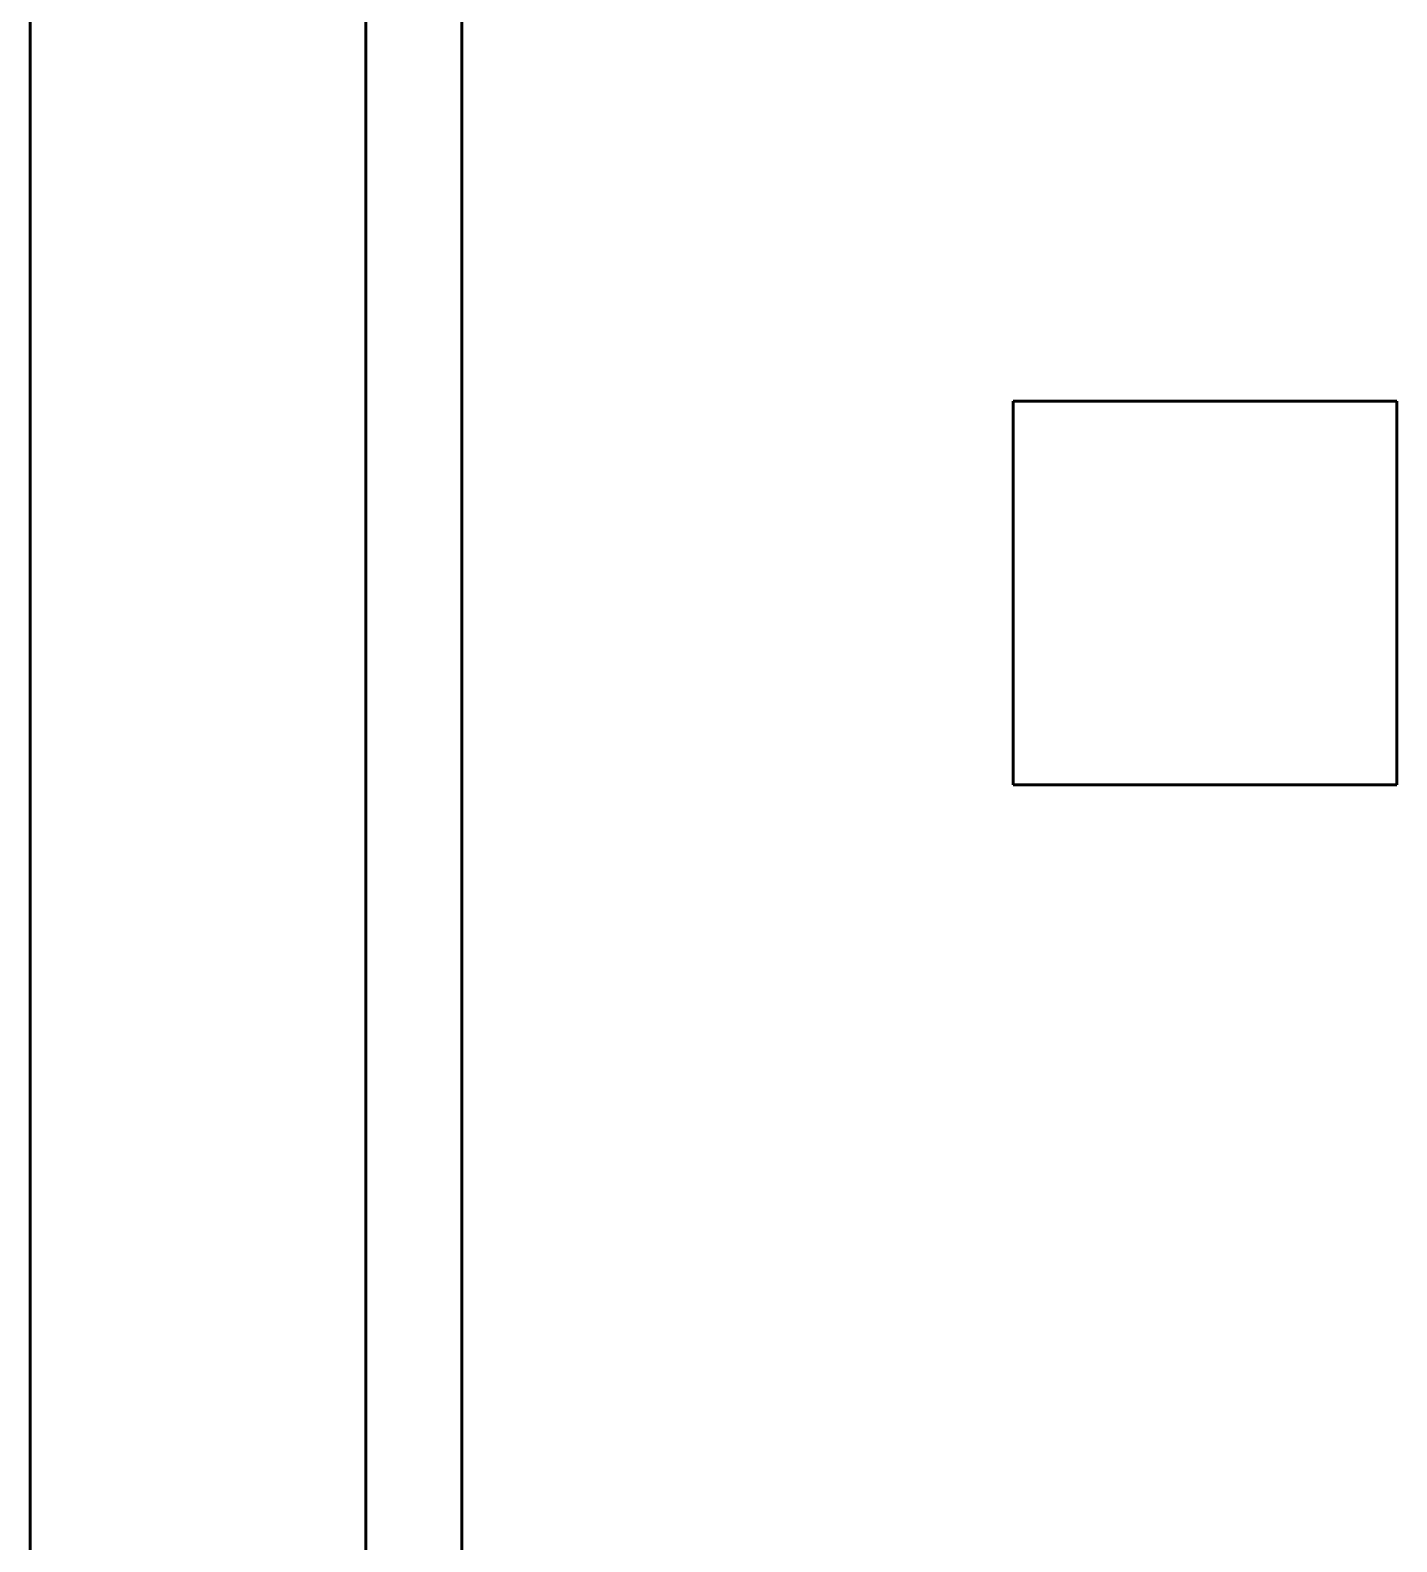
# Model space of a CAD drawing. Extents: x 0 to 297, y 0 to 292.
# Drawn here: x 87.34 to 94.46, y 70.66 to 78.54 of the extents above; entities that cross this region are included whole.
import ezdxf

# ---------------------------------------------------------------- set-up
doc = ezdxf.new("R2010")
doc.units = 0
doc.header["$MEASUREMENT"] = 0
doc.linetypes.add('K5LT_BASIC', pattern=[0])
doc.layers.add('Системный слой', color=7, linetype='Continuous')

# ---------------------------------------------------------------- blocks, each defined once
blk = doc.blocks.new('*U')
at = {"layer": 'Системный слой', "linetype": 'K5LT_BASIC', "lineweight": 60}
for p, q in [((94.4597, 76.6075), (92.4597, 76.6075)), ((92.4597, 76.6075), (92.4597, 74.6075)), ((94.4597, 74.6075), (94.4597, 76.6075)), ((92.4597, 74.6075), (94.4597, 74.6075))]:
    blk.add_line(p, q, dxfattribs=at)

msp = doc.modelspace()

# ---------------------------------------------------------------- linework, layer by layer
at = {"layer": 'Системный слой', "linetype": 'K5LT_BASIC', "lineweight": 60}
for p, q in [((87.3381, 62.7854), (87.3381, 110.2856)), ((89.0876, 65.2856), (89.0871, 107.7855)), ((89.5875, 93.7855), (89.5876, 78.2853)), ((89.0876, 65.2856), (89.0876, 85.2856)), ((89.5876, 65.2853), (89.5876, 85.2856)), ((89.5876, 65.2853), (89.5876, 85.2856)), ((89.0876, 78.2853), (89.0876, 65.2856)), ((89.5876, 65.2853), (89.5876, 78.2853))]:
    msp.add_line(p, q, dxfattribs=at)

# ---------------------------------------------------------------- block references
at = {"layer": 'Системный слой'}
msp.add_blockref('*U', (0, 0), dxfattribs=at)
msp.add_blockref('*U', (0, 0), dxfattribs=at)
msp.add_blockref('*U', (0, 0), dxfattribs=at)
msp.add_blockref('*U', (0, 0), dxfattribs=at)
msp.add_blockref('*U', (0, 0), dxfattribs=at)
msp.add_blockref('*U', (0, 0), dxfattribs=at)
msp.add_blockref('*U', (0, 0), dxfattribs=at)
msp.add_blockref('*U', (0, 0), dxfattribs=at)
msp.add_blockref('*U', (0, 0), dxfattribs=at)
msp.add_blockref('*U', (0, 0), dxfattribs=at)
msp.add_blockref('*U', (0, 0), dxfattribs=at)
msp.add_blockref('*U', (0, 0), dxfattribs=at)
msp.add_blockref('*U', (0, 0), dxfattribs=at)
msp.add_blockref('*U', (0, 0), dxfattribs=at)
msp.add_blockref('*U', (0, 0), dxfattribs=at)
msp.add_blockref('*U', (0, 0), dxfattribs=at)
msp.add_blockref('*U', (0, 0), dxfattribs=at)
msp.add_blockref('*U', (0, 0), dxfattribs=at)
msp.add_blockref('*U', (0, 0), dxfattribs=at)
msp.add_blockref('*U', (0, 0), dxfattribs=at)
msp.add_blockref('*U', (0, 0), dxfattribs=at)
msp.add_blockref('*U', (0, 0), dxfattribs=at)
msp.add_blockref('*U', (0, 0), dxfattribs=at)
msp.add_blockref('*U', (0, 0), dxfattribs=at)
msp.add_blockref('*U', (0, 0), dxfattribs=at)
msp.add_blockref('*U', (0, 0), dxfattribs=at)
msp.add_blockref('*U', (0, 0), dxfattribs=at)
msp.add_blockref('*U', (0, 0), dxfattribs=at)
msp.add_blockref('*U', (0, 0), dxfattribs=at)
msp.add_blockref('*U', (0, 0), dxfattribs=at)
msp.add_blockref('*U', (0, 0), dxfattribs=at)
msp.add_blockref('*U', (0, 0), dxfattribs=at)
msp.add_blockref('*U', (0, 0), dxfattribs=at)
msp.add_blockref('*U', (0, 0), dxfattribs=at)
msp.add_blockref('*U', (0, 0), dxfattribs=at)
msp.add_blockref('*U', (0, 0), dxfattribs=at)
msp.add_blockref('*U', (0, 0), dxfattribs=at)
msp.add_blockref('*U', (0, 0), dxfattribs=at)
msp.add_blockref('*U', (0, 0), dxfattribs=at)
msp.add_blockref('*U', (0, 0), dxfattribs=at)
msp.add_blockref('*U', (0, 0), dxfattribs=at)
msp.add_blockref('*U', (0, 0), dxfattribs=at)
msp.add_blockref('*U', (0, 0), dxfattribs=at)
msp.add_blockref('*U', (0, 0), dxfattribs=at)
msp.add_blockref('*U', (0, 0), dxfattribs=at)
msp.add_blockref('*U', (0, 0), dxfattribs=at)
msp.add_blockref('*U', (0, 0), dxfattribs=at)
msp.add_blockref('*U', (0, 0), dxfattribs=at)
msp.add_blockref('*U', (0, 0), dxfattribs=at)
msp.add_blockref('*U', (0, 0), dxfattribs=at)
msp.add_blockref('*U', (0, 0), dxfattribs=at)
msp.add_blockref('*U', (0, 0), dxfattribs=at)
msp.add_blockref('*U', (0, 0), dxfattribs=at)
msp.add_blockref('*U', (0, 0), dxfattribs=at)
msp.add_blockref('*U', (0, 0), dxfattribs=at)
msp.add_blockref('*U', (0, 0), dxfattribs=at)
msp.add_blockref('*U', (0, 0), dxfattribs=at)
msp.add_blockref('*U', (0, 0), dxfattribs=at)
msp.add_blockref('*U', (0, 0), dxfattribs=at)
msp.add_blockref('*U', (0, 0), dxfattribs=at)
msp.add_blockref('*U', (0, 0), dxfattribs=at)
msp.add_blockref('*U', (0, 0), dxfattribs=at)
msp.add_blockref('*U', (0, 0), dxfattribs=at)
msp.add_blockref('*U', (0, 0), dxfattribs=at)
msp.add_blockref('*U', (0, 0), dxfattribs=at)
msp.add_blockref('*U', (0, 0), dxfattribs=at)
msp.add_blockref('*U', (0, 0), dxfattribs=at)
msp.add_blockref('*U', (0, 0), dxfattribs=at)
msp.add_blockref('*U', (0, 0), dxfattribs=at)
msp.add_blockref('*U', (0, 0), dxfattribs=at)
msp.add_blockref('*U', (0, 0), dxfattribs=at)
msp.add_blockref('*U', (0, 0), dxfattribs=at)
msp.add_blockref('*U', (0, 0), dxfattribs=at)
msp.add_blockref('*U', (0, 0), dxfattribs=at)
msp.add_blockref('*U', (0, 0), dxfattribs=at)
msp.add_blockref('*U', (0, 0), dxfattribs=at)
msp.add_blockref('*U', (0, 0), dxfattribs=at)
msp.add_blockref('*U', (0, 0), dxfattribs=at)
msp.add_blockref('*U', (0, 0), dxfattribs=at)
msp.add_blockref('*U', (0, 0), dxfattribs=at)
msp.add_blockref('*U', (0, 0), dxfattribs=at)
msp.add_blockref('*U', (0, 0), dxfattribs=at)
msp.add_blockref('*U', (0, 0), dxfattribs=at)
msp.add_blockref('*U', (0, 0), dxfattribs=at)
msp.add_blockref('*U', (0, 0), dxfattribs=at)
msp.add_blockref('*U', (0, 0), dxfattribs=at)
msp.add_blockref('*U', (0, 0), dxfattribs=at)
msp.add_blockref('*U', (0, 0), dxfattribs=at)
msp.add_blockref('*U', (0, 0), dxfattribs=at)
msp.add_blockref('*U', (0, 0), dxfattribs=at)
msp.add_blockref('*U', (0, 0), dxfattribs=at)
msp.add_blockref('*U', (0, 0), dxfattribs=at)
msp.add_blockref('*U', (0, 0), dxfattribs=at)
msp.add_blockref('*U', (0, 0), dxfattribs=at)
msp.add_blockref('*U', (0, 0), dxfattribs=at)
msp.add_blockref('*U', (0, 0), dxfattribs=at)
msp.add_blockref('*U', (0, 0), dxfattribs=at)
msp.add_blockref('*U', (0, 0), dxfattribs=at)
msp.add_blockref('*U', (0, 0), dxfattribs=at)
msp.add_blockref('*U', (0, 0), dxfattribs=at)
msp.add_blockref('*U', (0, 0), dxfattribs=at)
msp.add_blockref('*U', (0, 0), dxfattribs=at)
msp.add_blockref('*U', (0, 0), dxfattribs=at)
msp.add_blockref('*U', (0, 0), dxfattribs=at)
msp.add_blockref('*U', (0, 0), dxfattribs=at)
msp.add_blockref('*U', (0, 0), dxfattribs=at)
msp.add_blockref('*U', (0, 0), dxfattribs=at)
msp.add_blockref('*U', (0, 0), dxfattribs=at)
msp.add_blockref('*U', (0, 0), dxfattribs=at)
msp.add_blockref('*U', (0, 0), dxfattribs=at)
msp.add_blockref('*U', (0, 0), dxfattribs=at)
msp.add_blockref('*U', (0, 0), dxfattribs=at)
msp.add_blockref('*U', (0, 0), dxfattribs=at)
msp.add_blockref('*U', (0, 0), dxfattribs=at)
msp.add_blockref('*U', (0, 0), dxfattribs=at)
msp.add_blockref('*U', (0, 0), dxfattribs=at)
msp.add_blockref('*U', (0, 0), dxfattribs=at)
msp.add_blockref('*U', (0, 0), dxfattribs=at)
msp.add_blockref('*U', (0, 0), dxfattribs=at)
msp.add_blockref('*U', (0, 0), dxfattribs=at)
msp.add_blockref('*U', (0, 0), dxfattribs=at)
msp.add_blockref('*U', (0, 0), dxfattribs=at)
msp.add_blockref('*U', (0, 0), dxfattribs=at)
msp.add_blockref('*U', (0, 0), dxfattribs=at)
msp.add_blockref('*U', (0, 0), dxfattribs=at)
msp.add_blockref('*U', (0, 0), dxfattribs=at)
msp.add_blockref('*U', (0, 0), dxfattribs=at)
msp.add_blockref('*U', (0, 0), dxfattribs=at)
msp.add_blockref('*U', (0, 0), dxfattribs=at)
msp.add_blockref('*U', (0, 0), dxfattribs=at)
msp.add_blockref('*U', (0, 0), dxfattribs=at)
msp.add_blockref('*U', (0, 0), dxfattribs=at)
msp.add_blockref('*U', (0, 0), dxfattribs=at)
msp.add_blockref('*U', (0, 0), dxfattribs=at)
msp.add_blockref('*U', (0, 0), dxfattribs=at)
msp.add_blockref('*U', (0, 0), dxfattribs=at)
msp.add_blockref('*U', (0, 0), dxfattribs=at)
msp.add_blockref('*U', (0, 0), dxfattribs=at)
msp.add_blockref('*U', (0, 0), dxfattribs=at)
msp.add_blockref('*U', (0, 0), dxfattribs=at)
msp.add_blockref('*U', (0, 0), dxfattribs=at)
msp.add_blockref('*U', (0, 0), dxfattribs=at)
msp.add_blockref('*U', (0, 0), dxfattribs=at)
msp.add_blockref('*U', (0, 0), dxfattribs=at)
msp.add_blockref('*U', (0, 0), dxfattribs=at)
msp.add_blockref('*U', (0, 0), dxfattribs=at)
msp.add_blockref('*U', (0, 0), dxfattribs=at)
msp.add_blockref('*U', (0, 0), dxfattribs=at)
msp.add_blockref('*U', (0, 0), dxfattribs=at)
msp.add_blockref('*U', (0, 0), dxfattribs=at)
msp.add_blockref('*U', (0, 0), dxfattribs=at)
msp.add_blockref('*U', (0, 0), dxfattribs=at)
msp.add_blockref('*U', (0, 0), dxfattribs=at)
msp.add_blockref('*U', (0, 0), dxfattribs=at)
msp.add_blockref('*U', (0, 0), dxfattribs=at)
msp.add_blockref('*U', (0, 0), dxfattribs=at)
msp.add_blockref('*U', (0, 0), dxfattribs=at)
msp.add_blockref('*U', (0, 0), dxfattribs=at)
msp.add_blockref('*U', (0, 0), dxfattribs=at)
msp.add_blockref('*U', (0, 0), dxfattribs=at)
msp.add_blockref('*U', (0, 0), dxfattribs=at)
msp.add_blockref('*U', (0, 0), dxfattribs=at)
msp.add_blockref('*U', (0, 0), dxfattribs=at)
msp.add_blockref('*U', (0, 0), dxfattribs=at)
msp.add_blockref('*U', (0, 0), dxfattribs=at)
msp.add_blockref('*U', (0, 0), dxfattribs=at)
msp.add_blockref('*U', (0, 0), dxfattribs=at)
msp.add_blockref('*U', (0, 0), dxfattribs=at)
msp.add_blockref('*U', (0, 0), dxfattribs=at)
msp.add_blockref('*U', (0, 0), dxfattribs=at)
msp.add_blockref('*U', (0, 0), dxfattribs=at)
msp.add_blockref('*U', (0, 0), dxfattribs=at)
msp.add_blockref('*U', (0, 0), dxfattribs=at)
msp.add_blockref('*U', (0, 0), dxfattribs=at)
msp.add_blockref('*U', (0, 0), dxfattribs=at)
msp.add_blockref('*U', (0, 0), dxfattribs=at)
msp.add_blockref('*U', (0, 0), dxfattribs=at)
msp.add_blockref('*U', (0, 0), dxfattribs=at)
msp.add_blockref('*U', (0, 0), dxfattribs=at)
msp.add_blockref('*U', (0, 0), dxfattribs=at)
msp.add_blockref('*U', (0, 0), dxfattribs=at)
msp.add_blockref('*U', (0, 0), dxfattribs=at)
msp.add_blockref('*U', (0, 0), dxfattribs=at)
msp.add_blockref('*U', (0, 0), dxfattribs=at)
msp.add_blockref('*U', (0, 0), dxfattribs=at)
msp.add_blockref('*U', (0, 0), dxfattribs=at)
msp.add_blockref('*U', (0, 0), dxfattribs=at)
msp.add_blockref('*U', (0, 0), dxfattribs=at)
msp.add_blockref('*U', (0, 0), dxfattribs=at)
msp.add_blockref('*U', (0, 0), dxfattribs=at)
msp.add_blockref('*U', (0, 0), dxfattribs=at)
msp.add_blockref('*U', (0, 0), dxfattribs=at)
msp.add_blockref('*U', (0, 0), dxfattribs=at)
msp.add_blockref('*U', (0, 0), dxfattribs=at)
msp.add_blockref('*U', (0, 0), dxfattribs=at)
msp.add_blockref('*U', (0, 0), dxfattribs=at)
msp.add_blockref('*U', (0, 0), dxfattribs=at)
msp.add_blockref('*U', (0, 0), dxfattribs=at)
msp.add_blockref('*U', (0, 0), dxfattribs=at)
msp.add_blockref('*U', (0, 0), dxfattribs=at)
msp.add_blockref('*U', (0, 0), dxfattribs=at)
msp.add_blockref('*U', (0, 0), dxfattribs=at)
msp.add_blockref('*U', (0, 0), dxfattribs=at)
msp.add_blockref('*U', (0, 0), dxfattribs=at)
msp.add_blockref('*U', (0, 0), dxfattribs=at)
msp.add_blockref('*U', (0, 0), dxfattribs=at)
msp.add_blockref('*U', (0, 0), dxfattribs=at)
msp.add_blockref('*U', (0, 0), dxfattribs=at)
msp.add_blockref('*U', (0, 0), dxfattribs=at)
msp.add_blockref('*U', (0, 0), dxfattribs=at)
msp.add_blockref('*U', (0, 0), dxfattribs=at)
msp.add_blockref('*U', (0, 0), dxfattribs=at)
msp.add_blockref('*U', (0, 0), dxfattribs=at)
msp.add_blockref('*U', (0, 0), dxfattribs=at)
msp.add_blockref('*U', (0, 0), dxfattribs=at)
msp.add_blockref('*U', (0, 0), dxfattribs=at)
msp.add_blockref('*U', (0, 0), dxfattribs=at)
msp.add_blockref('*U', (0, 0), dxfattribs=at)
msp.add_blockref('*U', (0, 0), dxfattribs=at)
msp.add_blockref('*U', (0, 0), dxfattribs=at)
msp.add_blockref('*U', (0, 0), dxfattribs=at)
msp.add_blockref('*U', (0, 0), dxfattribs=at)
msp.add_blockref('*U', (0, 0), dxfattribs=at)
msp.add_blockref('*U', (0, 0), dxfattribs=at)
msp.add_blockref('*U', (0, 0), dxfattribs=at)
msp.add_blockref('*U', (0, 0), dxfattribs=at)
msp.add_blockref('*U', (0, 0), dxfattribs=at)
msp.add_blockref('*U', (0, 0), dxfattribs=at)
msp.add_blockref('*U', (0, 0), dxfattribs=at)
msp.add_blockref('*U', (0, 0), dxfattribs=at)
msp.add_blockref('*U', (0, 0), dxfattribs=at)
msp.add_blockref('*U', (0, 0), dxfattribs=at)
msp.add_blockref('*U', (0, 0), dxfattribs=at)
msp.add_blockref('*U', (0, 0), dxfattribs=at)
msp.add_blockref('*U', (0, 0), dxfattribs=at)
msp.add_blockref('*U', (0, 0), dxfattribs=at)
msp.add_blockref('*U', (0, 0), dxfattribs=at)
msp.add_blockref('*U', (0, 0), dxfattribs=at)
msp.add_blockref('*U', (0, 0), dxfattribs=at)
msp.add_blockref('*U', (0, 0), dxfattribs=at)
msp.add_blockref('*U', (0, 0), dxfattribs=at)
msp.add_blockref('*U', (0, 0), dxfattribs=at)
msp.add_blockref('*U', (0, 0), dxfattribs=at)
msp.add_blockref('*U', (0, 0), dxfattribs=at)
msp.add_blockref('*U', (0, 0), dxfattribs=at)
msp.add_blockref('*U', (0, 0), dxfattribs=at)
msp.add_blockref('*U', (0, 0), dxfattribs=at)
msp.add_blockref('*U', (0, 0), dxfattribs=at)
msp.add_blockref('*U', (0, 0), dxfattribs=at)
msp.add_blockref('*U', (0, 0), dxfattribs=at)
msp.add_blockref('*U', (0, 0), dxfattribs=at)
msp.add_blockref('*U', (0, 0), dxfattribs=at)
msp.add_blockref('*U', (0, 0), dxfattribs=at)
msp.add_blockref('*U', (0, 0), dxfattribs=at)
msp.add_blockref('*U', (0, 0), dxfattribs=at)
msp.add_blockref('*U', (0, 0), dxfattribs=at)
msp.add_blockref('*U', (0, 0), dxfattribs=at)
msp.add_blockref('*U', (0, 0), dxfattribs=at)
msp.add_blockref('*U', (0, 0), dxfattribs=at)
msp.add_blockref('*U', (0, 0), dxfattribs=at)
msp.add_blockref('*U', (0, 0), dxfattribs=at)
msp.add_blockref('*U', (0, 0), dxfattribs=at)
msp.add_blockref('*U', (0, 0), dxfattribs=at)
msp.add_blockref('*U', (0, 0), dxfattribs=at)
msp.add_blockref('*U', (0, 0), dxfattribs=at)
msp.add_blockref('*U', (0, 0), dxfattribs=at)
msp.add_blockref('*U', (0, 0), dxfattribs=at)
msp.add_blockref('*U', (0, 0), dxfattribs=at)
msp.add_blockref('*U', (0, 0), dxfattribs=at)
msp.add_blockref('*U', (0, 0), dxfattribs=at)
msp.add_blockref('*U', (0, 0), dxfattribs=at)
msp.add_blockref('*U', (0, 0), dxfattribs=at)
msp.add_blockref('*U', (0, 0), dxfattribs=at)
msp.add_blockref('*U', (0, 0), dxfattribs=at)
msp.add_blockref('*U', (0, 0), dxfattribs=at)
msp.add_blockref('*U', (0, 0), dxfattribs=at)
msp.add_blockref('*U', (0, 0), dxfattribs=at)
msp.add_blockref('*U', (0, 0), dxfattribs=at)
msp.add_blockref('*U', (0, 0), dxfattribs=at)
msp.add_blockref('*U', (0, 0), dxfattribs=at)
msp.add_blockref('*U', (0, 0), dxfattribs=at)
msp.add_blockref('*U', (0, 0), dxfattribs=at)
msp.add_blockref('*U', (0, 0), dxfattribs=at)
msp.add_blockref('*U', (0, 0), dxfattribs=at)
msp.add_blockref('*U', (0, 0), dxfattribs=at)
msp.add_blockref('*U', (0, 0), dxfattribs=at)
msp.add_blockref('*U', (0, 0), dxfattribs=at)
msp.add_blockref('*U', (0, 0), dxfattribs=at)
msp.add_blockref('*U', (0, 0), dxfattribs=at)
msp.add_blockref('*U', (0, 0), dxfattribs=at)
msp.add_blockref('*U', (0, 0), dxfattribs=at)
msp.add_blockref('*U', (0, 0), dxfattribs=at)
msp.add_blockref('*U', (0, 0), dxfattribs=at)
msp.add_blockref('*U', (0, 0), dxfattribs=at)
msp.add_blockref('*U', (0, 0), dxfattribs=at)
msp.add_blockref('*U', (0, 0), dxfattribs=at)
msp.add_blockref('*U', (0, 0), dxfattribs=at)
msp.add_blockref('*U', (0, 0), dxfattribs=at)
msp.add_blockref('*U', (0, 0), dxfattribs=at)
msp.add_blockref('*U', (0, 0), dxfattribs=at)
msp.add_blockref('*U', (0, 0), dxfattribs=at)
msp.add_blockref('*U', (0, 0), dxfattribs=at)
msp.add_blockref('*U', (0, 0), dxfattribs=at)
msp.add_blockref('*U', (0, 0), dxfattribs=at)
msp.add_blockref('*U', (0, 0), dxfattribs=at)
msp.add_blockref('*U', (0, 0), dxfattribs=at)
msp.add_blockref('*U', (0, 0), dxfattribs=at)
msp.add_blockref('*U', (0, 0), dxfattribs=at)
msp.add_blockref('*U', (0, 0), dxfattribs=at)
msp.add_blockref('*U', (0, 0), dxfattribs=at)
msp.add_blockref('*U', (0, 0), dxfattribs=at)
msp.add_blockref('*U', (0, 0), dxfattribs=at)
msp.add_blockref('*U', (0, 0), dxfattribs=at)
msp.add_blockref('*U', (0, 0), dxfattribs=at)
msp.add_blockref('*U', (0, 0), dxfattribs=at)
msp.add_blockref('*U', (0, 0), dxfattribs=at)
msp.add_blockref('*U', (0, 0), dxfattribs=at)
msp.add_blockref('*U', (0, 0), dxfattribs=at)
msp.add_blockref('*U', (0, 0), dxfattribs=at)
msp.add_blockref('*U', (0, 0), dxfattribs=at)
msp.add_blockref('*U', (0, 0), dxfattribs=at)
msp.add_blockref('*U', (0, 0), dxfattribs=at)
msp.add_blockref('*U', (0, 0), dxfattribs=at)
msp.add_blockref('*U', (0, 0), dxfattribs=at)
msp.add_blockref('*U', (0, 0), dxfattribs=at)
msp.add_blockref('*U', (0, 0), dxfattribs=at)
msp.add_blockref('*U', (0, 0), dxfattribs=at)
msp.add_blockref('*U', (0, 0), dxfattribs=at)
msp.add_blockref('*U', (0, 0), dxfattribs=at)
msp.add_blockref('*U', (0, 0), dxfattribs=at)
msp.add_blockref('*U', (0, 0), dxfattribs=at)
msp.add_blockref('*U', (0, 0), dxfattribs=at)
msp.add_blockref('*U', (0, 0), dxfattribs=at)
msp.add_blockref('*U', (0, 0), dxfattribs=at)
msp.add_blockref('*U', (0, 0), dxfattribs=at)
msp.add_blockref('*U', (0, 0), dxfattribs=at)
msp.add_blockref('*U', (0, 0), dxfattribs=at)
msp.add_blockref('*U', (0, 0), dxfattribs=at)
msp.add_blockref('*U', (0, 0), dxfattribs=at)
msp.add_blockref('*U', (0, 0), dxfattribs=at)
msp.add_blockref('*U', (0, 0), dxfattribs=at)
msp.add_blockref('*U', (0, 0), dxfattribs=at)
msp.add_blockref('*U', (0, 0), dxfattribs=at)
msp.add_blockref('*U', (0, 0), dxfattribs=at)
msp.add_blockref('*U', (0, 0), dxfattribs=at)
msp.add_blockref('*U', (0, 0), dxfattribs=at)
msp.add_blockref('*U', (0, 0), dxfattribs=at)
msp.add_blockref('*U', (0, 0), dxfattribs=at)
msp.add_blockref('*U', (0, 0), dxfattribs=at)
msp.add_blockref('*U', (0, 0), dxfattribs=at)
msp.add_blockref('*U', (0, 0), dxfattribs=at)
msp.add_blockref('*U', (0, 0), dxfattribs=at)
msp.add_blockref('*U', (0, 0), dxfattribs=at)
msp.add_blockref('*U', (0, 0), dxfattribs=at)
msp.add_blockref('*U', (0, 0), dxfattribs=at)
msp.add_blockref('*U', (0, 0), dxfattribs=at)
msp.add_blockref('*U', (0, 0), dxfattribs=at)
msp.add_blockref('*U', (0, 0), dxfattribs=at)
msp.add_blockref('*U', (0, 0), dxfattribs=at)
msp.add_blockref('*U', (0, 0), dxfattribs=at)
msp.add_blockref('*U', (0, 0), dxfattribs=at)
msp.add_blockref('*U', (0, 0), dxfattribs=at)
msp.add_blockref('*U', (0, 0), dxfattribs=at)
msp.add_blockref('*U', (0, 0), dxfattribs=at)
msp.add_blockref('*U', (0, 0), dxfattribs=at)
msp.add_blockref('*U', (0, 0), dxfattribs=at)
msp.add_blockref('*U', (0, 0), dxfattribs=at)
msp.add_blockref('*U', (0, 0), dxfattribs=at)
msp.add_blockref('*U', (0, 0), dxfattribs=at)
msp.add_blockref('*U', (0, 0), dxfattribs=at)
msp.add_blockref('*U', (0, 0), dxfattribs=at)
msp.add_blockref('*U', (0, 0), dxfattribs=at)
msp.add_blockref('*U', (0, 0), dxfattribs=at)
msp.add_blockref('*U', (0, 0), dxfattribs=at)
msp.add_blockref('*U', (0, 0), dxfattribs=at)
msp.add_blockref('*U', (0, 0), dxfattribs=at)
msp.add_blockref('*U', (0, 0), dxfattribs=at)
msp.add_blockref('*U', (0, 0), dxfattribs=at)
msp.add_blockref('*U', (0, 0), dxfattribs=at)
msp.add_blockref('*U', (0, 0), dxfattribs=at)
msp.add_blockref('*U', (0, 0), dxfattribs=at)
msp.add_blockref('*U', (0, 0), dxfattribs=at)
msp.add_blockref('*U', (0, 0), dxfattribs=at)
msp.add_blockref('*U', (0, 0), dxfattribs=at)
msp.add_blockref('*U', (0, 0), dxfattribs=at)
msp.add_blockref('*U', (0, 0), dxfattribs=at)
msp.add_blockref('*U', (0, 0), dxfattribs=at)
msp.add_blockref('*U', (0, 0), dxfattribs=at)
msp.add_blockref('*U', (0, 0), dxfattribs=at)
msp.add_blockref('*U', (0, 0), dxfattribs=at)
msp.add_blockref('*U', (0, 0), dxfattribs=at)
msp.add_blockref('*U', (0, 0), dxfattribs=at)
msp.add_blockref('*U', (0, 0), dxfattribs=at)
msp.add_blockref('*U', (0, 0), dxfattribs=at)
msp.add_blockref('*U', (0, 0), dxfattribs=at)
msp.add_blockref('*U', (0, 0), dxfattribs=at)
msp.add_blockref('*U', (0, 0), dxfattribs=at)
msp.add_blockref('*U', (0, 0), dxfattribs=at)
msp.add_blockref('*U', (0, 0), dxfattribs=at)
msp.add_blockref('*U', (0, 0), dxfattribs=at)
msp.add_blockref('*U', (0, 0), dxfattribs=at)
msp.add_blockref('*U', (0, 0), dxfattribs=at)
msp.add_blockref('*U', (0, 0), dxfattribs=at)
msp.add_blockref('*U', (0, 0), dxfattribs=at)
msp.add_blockref('*U', (0, 0), dxfattribs=at)
msp.add_blockref('*U', (0, 0), dxfattribs=at)
msp.add_blockref('*U', (0, 0), dxfattribs=at)
msp.add_blockref('*U', (0, 0), dxfattribs=at)
msp.add_blockref('*U', (0, 0), dxfattribs=at)
msp.add_blockref('*U', (0, 0), dxfattribs=at)
msp.add_blockref('*U', (0, 0), dxfattribs=at)
msp.add_blockref('*U', (0, 0), dxfattribs=at)
msp.add_blockref('*U', (0, 0), dxfattribs=at)
msp.add_blockref('*U', (0, 0), dxfattribs=at)
msp.add_blockref('*U', (0, 0), dxfattribs=at)
msp.add_blockref('*U', (0, 0), dxfattribs=at)
msp.add_blockref('*U', (0, 0), dxfattribs=at)
msp.add_blockref('*U', (0, 0), dxfattribs=at)
msp.add_blockref('*U', (0, 0), dxfattribs=at)
msp.add_blockref('*U', (0, 0), dxfattribs=at)
msp.add_blockref('*U', (0, 0), dxfattribs=at)

doc.saveas('drawing.dxf')
